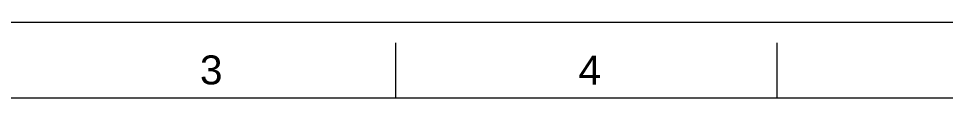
# Model space of a CAD drawing. Header units: millimetres. Extents: x 14295 to 15136, y 4961 to 5556.
# Drawn here: x 14516.7 to 14760, y 5535.5 to 5555.6 of the extents above; entities that cross this region are included whole.
import ezdxf

# ---------------------------------------------------------------- set-up
doc = ezdxf.new("R2010")
doc.units = ezdxf.units.MM
doc.layers.add('FORM', color=7, linetype='Continuous', lineweight=13)
doc.styles.get("Standard").update_dxf_attribs({"font": 'arial.ttf'})

msp = doc.modelspace()

# ---------------------------------------------------------------- linework, layer by layer
at = {"layer": 'FORM', "color": 7, "linetype": 'Continuous'}
for p, q in [((14295.33, 5555.56), (15136.33, 5555.56)), ((14615.71, 5535.53), (14615.71, 5550.09)), ((14715.83, 5535.53), (14715.83, 5550.09)), ((15116.31, 5535.53), (14315.36, 5535.53))]:
    msp.add_line(p, q, dxfattribs=at)

# ---------------------------------------------------------------- texts
at = {"layer": 'FORM', "color": 7, "linetype": 'Continuous', "char_height": 7.63, "attachment_point": 5}
for s, insert in [('3', (14567.28, 5542.88)), ('4', (14666.63, 5542.88))]:
    msp.add_mtext_dynamic_manual_height_columns(s, width=50.0595, gutter_width=12.51, heights=[0], dxfattribs=dict(at, insert=insert))

doc.saveas('drawing.dxf')
